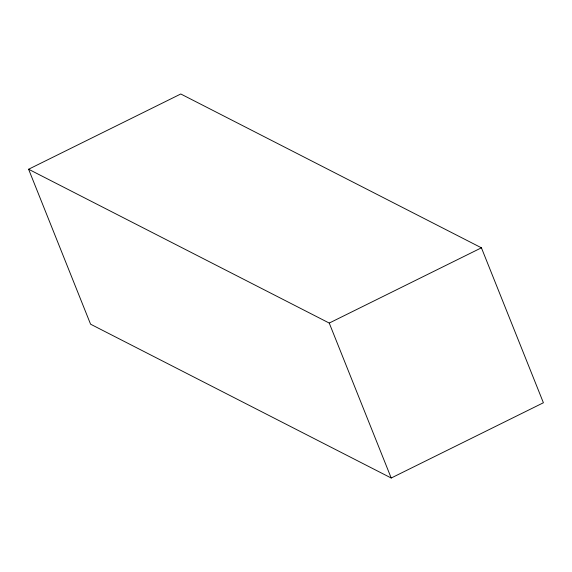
<?xml version="1.0" encoding="UTF-8"?>
<svg xmlns="http://www.w3.org/2000/svg" width="572" height="572" viewBox="0 0 572 572"><rect width="100%" height="100%" fill="white"/><g stroke="black" fill="none" stroke-linecap="round" stroke-linejoin="round"><path stroke-width="0.86" d="M28.6 169.24L180.788 93.987L481.424 247.812L543.4 402.759L391.212 478.013L90.576 324.188L28.6 169.24L329.236 323.066L391.212 478.013M329.236 323.066L481.424 247.812"/></g></svg>
